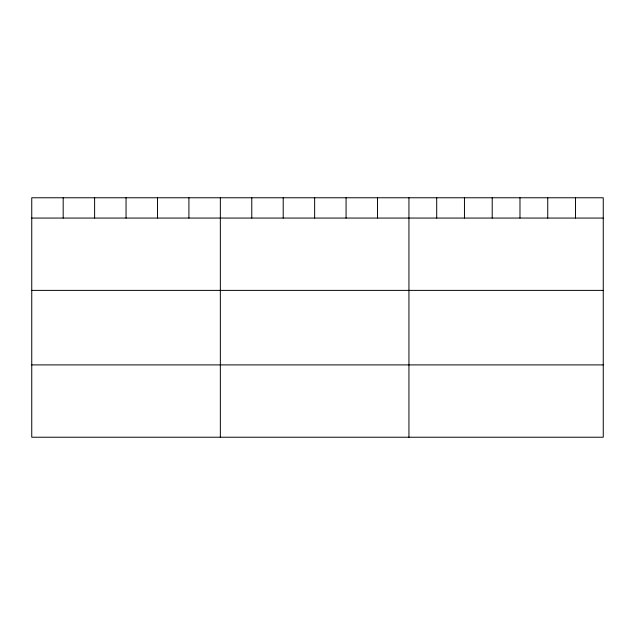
<?xml version="1.0" encoding="UTF-8"?>
<svg xmlns="http://www.w3.org/2000/svg" width="635" height="635" viewBox="0 0 635 635"><rect width="100%" height="100%" fill="white"/><g stroke="black" fill="none" stroke-linecap="round" stroke-linejoin="round"><path stroke-width="0.95" d="M603.25 218.059L603.25 437.229L31.75 437.229L31.75 197.771L603.25 197.771L603.25 218.059L31.75 218.059M31.75 290.385L603.25 290.385M31.75 364.903L603.25 364.903M575.493 197.771L575.493 218.059M547.735 197.771L547.735 218.059M519.978 197.771L519.978 218.059M492.212 197.771L492.212 218.059M464.455 197.771L464.455 218.059M436.697 197.771L436.697 218.059M408.94 197.771L408.94 437.229M377.507 197.771L377.507 218.059M346.075 197.771L346.075 218.059M314.642 197.771L314.642 218.059M283.21 197.771L283.21 218.059M251.777 197.771L251.777 218.059M220.345 197.771L220.345 437.229M188.912 197.771L188.912 218.059M157.48 197.771L157.48 218.059M126.047 197.771L126.047 218.059M94.615 197.771L94.615 218.059M63.182 197.771L63.182 218.059"/></g></svg>
